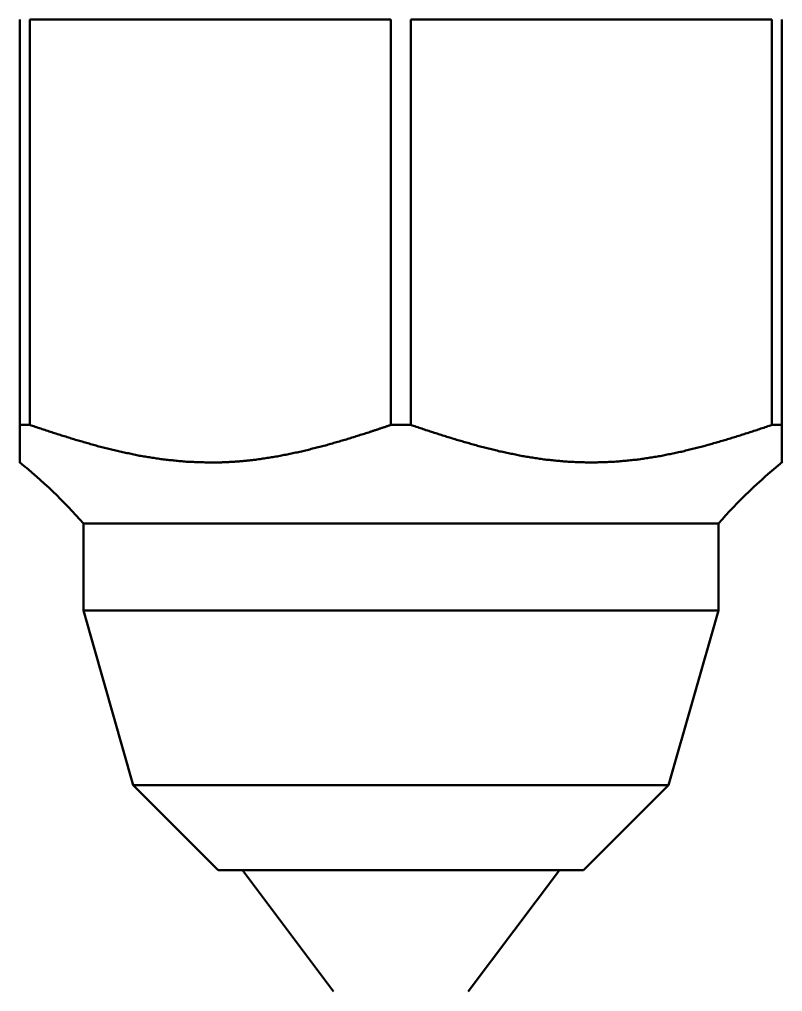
# Paper-space layout 'Layout1' of a CAD drawing. Header units: millimetres. Extents: x 0 to 420, y 0 to 297.
# Drawn here: x 94.93 to 100.94, y 144.85 to 152.51 of the extents above; entities that cross this region are included whole.
import ezdxf

# ---------------------------------------------------------------- set-up
doc = ezdxf.new("R2010")
doc.units = ezdxf.units.MM
doc.layers.add('170', color=7, linetype='Continuous', true_color=0xffffff)

psp = doc.layouts.get("Layout1")

# ---------------------------------------------------------------- linework, layer by layer
at = {"layer": '170', "color": 155, "linetype": 'Continuous', "lineweight": 50}
for p, q in [((94.9341, 152.5088), (94.9341, 149.3137)), ((95.012, 149.3137), (95.012, 152.5088)), ((97.8562, 152.5088), (95.012, 152.5088)), ((97.8562, 152.5088), (97.8562, 149.3137)), ((98.012, 149.3137), (98.012, 152.5088)), ((100.8562, 152.5088), (98.012, 152.5088)), ((100.8562, 152.5088), (100.8562, 149.3137)), ((100.9341, 149.3137), (100.9341, 152.5088)), ((95.4341, 148.537), (95.4341, 147.8526)), ((100.4341, 147.8526), (100.4341, 148.537)), ((95.4341, 147.8526), (95.826, 146.4755)), ((100.0422, 146.4755), (100.4341, 147.8526)), ((95.826, 146.4755), (96.4958, 145.8062)), ((99.3724, 145.8062), (100.0422, 146.4755)), ((96.6861, 145.8062), (97.4041, 144.8488)), ((98.4641, 144.8488), (99.1821, 145.8062))]:
    psp.add_line(p, q, dxfattribs=at)
for centre, start, end in [((92.4231, 145.9037), 41.17131, 51.17259), ((103.4451, 145.9037), 128.78709, 138.82869)]:
    psp.add_arc(centre, 4, start, end, dxfattribs=at)
for points, knots in [([(94.9341, 149.0174), (94.9341, 149.0228), (94.9341, 149.03), (94.9341, 149.0399), (94.9341, 149.1045), (94.9341, 149.1999), (94.9341, 149.3137)], [0, 0, 0.018314, 0.042418, 0.075976, 0.294031, 0.61597, 1, 1]), ([(95.012, 149.3137), (95.186, 149.2557), (95.3604, 149.2007), (95.5353, 149.1504), (95.7111, 149.106), (95.8879, 149.0692), (96.0659, 149.0413), (96.2452, 149.0238), (96.4261, 149.0174), (96.5171, 149.0186), (96.6085, 149.0228), (96.6543, 149.0261), (96.7, 149.03), (96.7456, 149.0346), (96.791, 149.0399), (96.9717, 149.0676), (97.1507, 149.1045), (97.3284, 149.1492), (97.505, 149.1999), (97.6809, 149.2552), (97.8562, 149.3137)], [0, 0, 0.062823, 0.125458, 0.187838, 0.249946, 0.311807, 0.373522, 0.43526, 0.49725, 0.528432, 0.559778, 0.575502, 0.591216, 0.606907, 0.622585, 0.685198, 0.747831, 0.810596, 0.873554, 0.936704, 1, 1]), ([(98.012, 149.3137), (98.1865, 149.2555), (98.3615, 149.2004), (98.5371, 149.1499), (98.7137, 149.1054), (98.8915, 149.0685), (99.0707, 149.0407), (99.2515, 149.0234), (99.4341, 149.0174)], [0, 0, 0.126022, 0.251712, 0.376962, 0.501749, 0.626148, 0.750394, 0.874846, 1, 1]), ([(99.4341, 149.0174), (99.6167, 149.0234), (99.7975, 149.0407), (99.9766, 149.0685), (100.1544, 149.1054), (100.331, 149.1499), (100.5067, 149.2004), (100.6817, 149.2555), (100.8562, 149.3137)], [0, 0, 0.12516, 0.249611, 0.37385, 0.498254, 0.623041, 0.74829, 0.873979, 1, 1]), ([(100.9341, 149.3137), (100.9341, 149.2557), (100.9341, 149.1504), (100.9341, 149.0692), (100.9341, 149.0238), (100.9341, 149.0174)], [0, 0, 0.1958, 0.551296, 0.825269, 0.978477, 1, 1]), ([(99.1841, 148.537), (97.7473, 148.537), (96.3754, 148.537), (95.8685, 148.537), (95.4341, 148.537)], [0, 0, 0.383148, 0.748984, 0.884151, 1, 1]), ([(100.4341, 148.537), (100.2833, 148.537), (99.1841, 148.537)], [0, 0, 0.1206, 1, 1]), ([(95.4341, 147.8526), (95.5452, 147.8526), (96.3754, 147.8526), (97.7473, 147.8526), (99.1841, 147.8526)], [0, 0, 0.029622, 0.251016, 0.616852, 1, 1]), ([(99.1841, 147.8526), (100.2833, 147.8526), (100.4341, 147.8526)], [0, 0, 0.8794, 1, 1]), ([(95.826, 146.4755), (96.2286, 146.4755), (97.2826, 146.4755), (98.5855, 146.4755), (99.1731, 146.4755), (99.9389, 146.4755), (100.0422, 146.4755)], [0, 0, 0.095495, 0.345487, 0.654496, 0.793877, 0.975521, 1, 1]), ([(96.4958, 145.8062), (96.6053, 145.8062), (97.3837, 145.8062), (98.4845, 145.8062), (99.2629, 145.8062), (99.3724, 145.8062)], [0, 0, 0.038063, 0.308657, 0.691328, 0.961929, 1, 1])]:
    psp.add_open_spline(points, degree=1, knots=knots, dxfattribs=at)
for points in [[(95.012, 149.3137), (94.9341, 149.3137)], [(98.012, 149.3137), (97.8562, 149.3137)], [(100.9341, 149.3137), (100.8562, 149.3137)]]:
    psp.add_open_spline(points, degree=1, dxfattribs=at)

doc.saveas('drawing.dxf')
